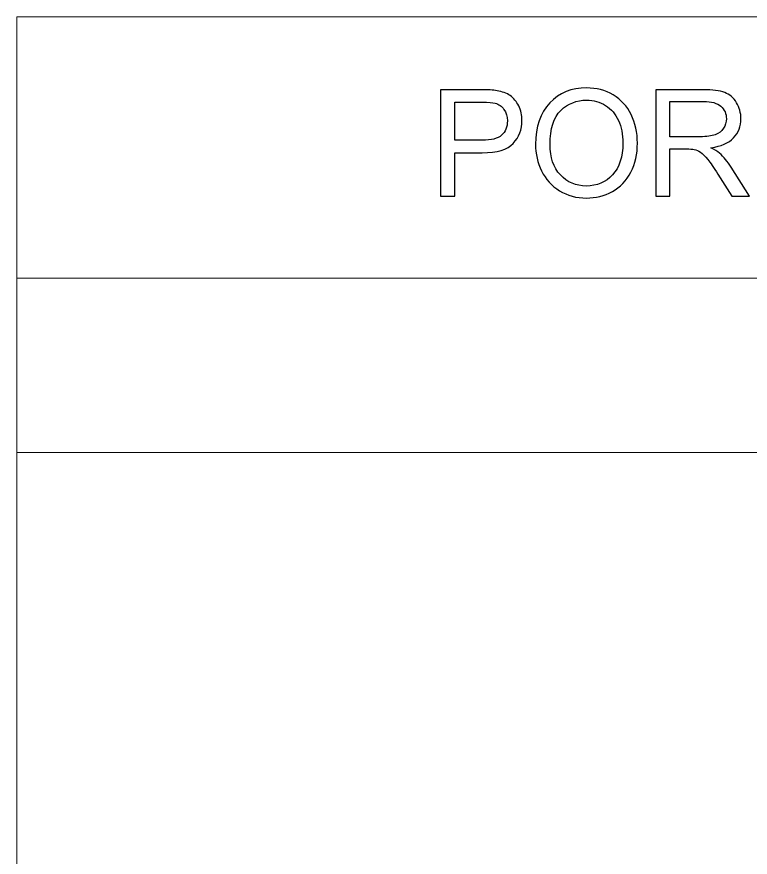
# Model space of a CAD drawing. Header units: millimetres. Extents: x -668 to 668, y -219 to 219.
# Drawn here: x -668.2 to -501.8, y 28.6 to 219.1 of the extents above; entities that cross this region are included whole.
import ezdxf

# ---------------------------------------------------------------- set-up
doc = ezdxf.new("R2010")
doc.units = ezdxf.units.MM
doc.header["$MEASUREMENT"] = 0
doc.layers.add('Layer 1', color=7, linetype='Continuous')

msp = doc.modelspace()

# ---------------------------------------------------------------- linework, layer by layer
at = {"layer": 'Layer 1', "color": 153, "lineweight": 20}
for points in [[(-668.1612, 159.8081), (-28.9278, 159.8081), (-28.9278, 219.0747), (-668.1612, 219.0747), (-668.1612, 159.8081)], [(-668.1612, -219.0747), (-28.9278, -219.0747), (-28.9278, 159.8081), (-668.1612, 159.8081), (-668.1612, -219.0747)], [(-668.1612, 120.2971), (-28.9278, 120.2971), (-28.9278, 159.8081), (-668.1612, 159.8081), (-668.1612, 120.2971)]]:
    msp.add_lwpolyline(points, close=True, dxfattribs=at)
at = {"layer": 'Layer 1', "color": 153}
for points, knots in [([(-572.0358, 178.3877), (-572.0358, 178.3877), (-572.0358, 202.5544), (-572.0358, 202.5544), (-572.0358, 202.5544), (-572.0358, 202.5544), (-562.9114, 202.5544), (-562.9114, 202.5544), (-562.9114, 202.5544), (-561.3081, 202.5544), (-560.0818, 202.4757), (-559.2324, 202.3238), (-559.2324, 202.3238), (-558.0454, 202.1269), (-557.0497, 201.75), (-556.2453, 201.1987), (-556.2453, 201.1987), (-555.4408, 200.6418), (-554.7939, 199.8655), (-554.3045, 198.8698), (-554.3045, 198.8698), (-553.8151, 197.8741), (-553.5732, 196.7771), (-553.5732, 195.5789), (-553.5732, 195.5789), (-553.5732, 193.5313), (-554.2257, 191.793), (-555.5365, 190.3754), (-555.5365, 190.3754), (-556.8416, 188.9522), (-559.2099, 188.2434), (-562.6301, 188.2434), (-562.6301, 188.2434), (-562.6301, 188.2434), (-568.8293, 188.2434), (-568.8293, 188.2434), (-568.8293, 188.2434), (-568.8293, 188.2434), (-568.8293, 178.3877), (-568.8293, 178.3877), (-568.8293, 178.3877), (-568.8293, 178.3877), (-572.0358, 178.3877), (-572.0358, 178.3877)], [0, 0, 0, 0, 0.08333333, 0.08333333, 0.08333333, 0.08333333, 0.16666667, 0.16666667, 0.16666667, 0.16666667, 0.25, 0.25, 0.25, 0.25, 0.33333333, 0.33333333, 0.33333333, 0.33333333, 0.41666667, 0.41666667, 0.41666667, 0.41666667, 0.5, 0.5, 0.5, 0.5, 0.58333333, 0.58333333, 0.58333333, 0.58333333, 0.66666667, 0.66666667, 0.66666667, 0.66666667, 0.75, 0.75, 0.75, 0.75, 0.83333333, 0.83333333, 0.83333333, 0.83333333, 1, 1, 1, 1]), ([(-550.5017, 190.1504), (-550.5017, 194.1557), (-549.4216, 197.2947), (-547.2671, 199.5617), (-547.2671, 199.5617), (-545.1126, 201.8287), (-542.3336, 202.9594), (-538.9246, 202.9594), (-538.9246, 202.9594), (-536.6913, 202.9594), (-534.6831, 202.425), (-532.8886, 201.3618), (-532.8886, 201.3618), (-531.0997, 200.2986), (-529.7327, 198.8135), (-528.7933, 196.9065), (-528.7933, 196.9065), (-527.8538, 195.0051), (-527.3813, 192.845), (-527.3813, 190.4317), (-527.3813, 190.4317), (-527.3813, 187.9846), (-527.8763, 185.7907), (-528.8664, 183.8612), (-528.8664, 183.8612), (-529.8565, 181.9261), (-531.2572, 180.4635), (-533.0686, 179.4734), (-533.0686, 179.4734), (-534.8856, 178.4777), (-536.8432, 177.9827), (-538.9415, 177.9827), (-538.9415, 177.9827), (-541.2198, 177.9827), (-543.2505, 178.534), (-545.045, 179.6309), (-545.045, 179.6309), (-546.8339, 180.7279), (-548.1953, 182.2242), (-549.1178, 184.1256), (-549.1178, 184.1256), (-550.0404, 186.0214), (-550.5017, 188.0296), (-550.5017, 190.1504)], [0, 0, 0, 0, 0.08333333, 0.08333333, 0.08333333, 0.08333333, 0.16666667, 0.16666667, 0.16666667, 0.16666667, 0.25, 0.25, 0.25, 0.25, 0.33333333, 0.33333333, 0.33333333, 0.33333333, 0.41666667, 0.41666667, 0.41666667, 0.41666667, 0.5, 0.5, 0.5, 0.5, 0.58333333, 0.58333333, 0.58333333, 0.58333333, 0.66666667, 0.66666667, 0.66666667, 0.66666667, 0.75, 0.75, 0.75, 0.75, 0.83333333, 0.83333333, 0.83333333, 0.83333333, 1, 1, 1, 1]), ([(-523.2017, 178.3877), (-523.2017, 178.3877), (-523.2017, 202.5544), (-523.2017, 202.5544), (-523.2017, 202.5544), (-523.2017, 202.5544), (-512.4909, 202.5544), (-512.4909, 202.5544), (-512.4909, 202.5544), (-510.3364, 202.5544), (-508.6994, 202.335), (-507.5799, 201.9019), (-507.5799, 201.9019), (-506.4605, 201.4687), (-505.566, 200.7037), (-504.8966, 199.6067), (-504.8966, 199.6067), (-504.2272, 198.5098), (-503.8953, 197.2947), (-503.8953, 195.9671), (-503.8953, 195.9671), (-503.8953, 194.2513), (-504.4522, 192.8056), (-505.5604, 191.6299), (-505.5604, 191.6299), (-506.6686, 190.4542), (-508.3787, 189.7116), (-510.6964, 189.391), (-510.6964, 189.391), (-509.847, 188.986), (-509.2057, 188.5809), (-508.7669, 188.1871), (-508.7669, 188.1871), (-507.8331, 187.3321), (-506.9499, 186.2576), (-506.1229, 184.9694), (-506.1229, 184.9694), (-506.1229, 184.9694), (-501.9433, 178.3877), (-501.9433, 178.3877), (-501.9433, 178.3877), (-501.9433, 178.3877), (-505.9373, 178.3877), (-505.9373, 178.3877), (-505.9373, 178.3877), (-505.9373, 178.3877), (-509.1325, 183.4168), (-509.1325, 183.4168), (-509.1325, 183.4168), (-510.0607, 184.8738), (-510.8314, 185.982), (-511.4333, 186.7527), (-511.4333, 186.7527), (-512.0409, 187.5233), (-512.5809, 188.0578), (-513.0591, 188.3672), (-513.0591, 188.3672), (-513.5316, 188.6709), (-514.021, 188.8847), (-514.516, 189.0085), (-514.516, 189.0085), (-514.8761, 189.0816), (-515.4667, 189.121), (-516.2937, 189.121), (-516.2937, 189.121), (-516.2937, 189.121), (-519.9952, 189.121), (-519.9952, 189.121), (-519.9952, 189.121), (-519.9952, 189.121), (-519.9952, 178.3877), (-519.9952, 178.3877), (-519.9952, 178.3877), (-519.9952, 178.3877), (-523.2017, 178.3877), (-523.2017, 178.3877)], [0, 0, 0, 0, 0.05, 0.05, 0.05, 0.05, 0.1, 0.1, 0.1, 0.1, 0.15, 0.15, 0.15, 0.15, 0.2, 0.2, 0.2, 0.2, 0.25, 0.25, 0.25, 0.25, 0.3, 0.3, 0.3, 0.3, 0.35, 0.35, 0.35, 0.35, 0.4, 0.4, 0.4, 0.4, 0.45, 0.45, 0.45, 0.45, 0.5, 0.5, 0.5, 0.5, 0.55, 0.55, 0.55, 0.55, 0.6, 0.6, 0.6, 0.6, 0.65, 0.65, 0.65, 0.65, 0.7, 0.7, 0.7, 0.7, 0.75, 0.75, 0.75, 0.75, 0.8, 0.8, 0.8, 0.8, 0.85, 0.85, 0.85, 0.85, 0.9, 0.9, 0.9, 0.9, 1, 1, 1, 1]), ([(-547.1939, 190.0942), (-547.1939, 187.1858), (-546.412, 184.8963), (-544.8482, 183.2255), (-544.8482, 183.2255), (-543.2843, 181.5548), (-541.321, 180.7166), (-538.9584, 180.7166), (-538.9584, 180.7166), (-536.5507, 180.7166), (-534.5762, 181.5604), (-533.0179, 183.248), (-533.0179, 183.248), (-531.4653, 184.9357), (-530.689, 187.3321), (-530.689, 190.4373), (-530.689, 190.4373), (-530.689, 192.4006), (-531.0209, 194.1163), (-531.6847, 195.5789), (-531.6847, 195.5789), (-532.3485, 197.0415), (-533.3217, 198.1779), (-534.5987, 198.9823), (-534.5987, 198.9823), (-535.8813, 199.7867), (-537.3157, 200.1918), (-538.9077, 200.1918), (-538.9077, 200.1918), (-541.1691, 200.1918), (-543.1155, 199.4154), (-544.7469, 197.8628), (-544.7469, 197.8628), (-546.3783, 196.3102), (-547.1939, 193.7225), (-547.1939, 190.0942)], [0, 0, 0, 0, 0.1, 0.1, 0.1, 0.1, 0.2, 0.2, 0.2, 0.2, 0.3, 0.3, 0.3, 0.3, 0.4, 0.4, 0.4, 0.4, 0.5, 0.5, 0.5, 0.5, 0.6, 0.6, 0.6, 0.6, 0.7, 0.7, 0.7, 0.7, 0.8, 0.8, 0.8, 0.8, 1, 1, 1, 1]), ([(-568.8293, 191.0786), (-568.8293, 191.0786), (-562.5851, 191.0786), (-562.5851, 191.0786), (-562.5851, 191.0786), (-560.5149, 191.0786), (-559.0523, 191.4611), (-558.1804, 192.2318), (-558.1804, 192.2318), (-557.3141, 193.0025), (-556.8809, 194.0826), (-556.8809, 195.4833), (-556.8809, 195.4833), (-556.8809, 196.4902), (-557.1341, 197.3565), (-557.646, 198.0766), (-557.646, 198.0766), (-558.1579, 198.7967), (-558.833, 199.2748), (-559.6655, 199.5055), (-559.6655, 199.5055), (-560.2055, 199.6461), (-561.2012, 199.7192), (-562.647, 199.7192), (-562.647, 199.7192), (-562.647, 199.7192), (-568.8293, 199.7192), (-568.8293, 199.7192), (-568.8293, 199.7192), (-568.8293, 199.7192), (-568.8293, 191.0786), (-568.8293, 191.0786)], [0, 0, 0, 0, 0.11111111, 0.11111111, 0.11111111, 0.11111111, 0.22222222, 0.22222222, 0.22222222, 0.22222222, 0.33333333, 0.33333333, 0.33333333, 0.33333333, 0.44444444, 0.44444444, 0.44444444, 0.44444444, 0.55555556, 0.55555556, 0.55555556, 0.55555556, 0.66666667, 0.66666667, 0.66666667, 0.66666667, 0.77777778, 0.77777778, 0.77777778, 0.77777778, 1, 1, 1, 1]), ([(-519.9952, 191.8887), (-519.9952, 191.8887), (-513.1322, 191.8887), (-513.1322, 191.8887), (-513.1322, 191.8887), (-511.6696, 191.8887), (-510.5333, 192.0405), (-509.712, 192.3443), (-509.712, 192.3443), (-508.8906, 192.6425), (-508.2662, 193.1262), (-507.8443, 193.7957), (-507.8443, 193.7957), (-507.4168, 194.4595), (-507.203, 195.1795), (-507.203, 195.9614), (-507.203, 195.9614), (-507.203, 197.1034), (-507.6137, 198.0485), (-508.4406, 198.7854), (-508.4406, 198.7854), (-509.2675, 199.5223), (-510.5726, 199.888), (-512.3559, 199.888), (-512.3559, 199.888), (-512.3559, 199.888), (-519.9952, 199.888), (-519.9952, 199.888), (-519.9952, 199.888), (-519.9952, 199.888), (-519.9952, 191.8887), (-519.9952, 191.8887)], [0, 0, 0, 0, 0.11111111, 0.11111111, 0.11111111, 0.11111111, 0.22222222, 0.22222222, 0.22222222, 0.22222222, 0.33333333, 0.33333333, 0.33333333, 0.33333333, 0.44444444, 0.44444444, 0.44444444, 0.44444444, 0.55555556, 0.55555556, 0.55555556, 0.55555556, 0.66666667, 0.66666667, 0.66666667, 0.66666667, 0.77777778, 0.77777778, 0.77777778, 0.77777778, 1, 1, 1, 1])]:
    msp.add_open_spline(points, degree=3, knots=knots, dxfattribs=at)

doc.saveas('drawing.dxf')
